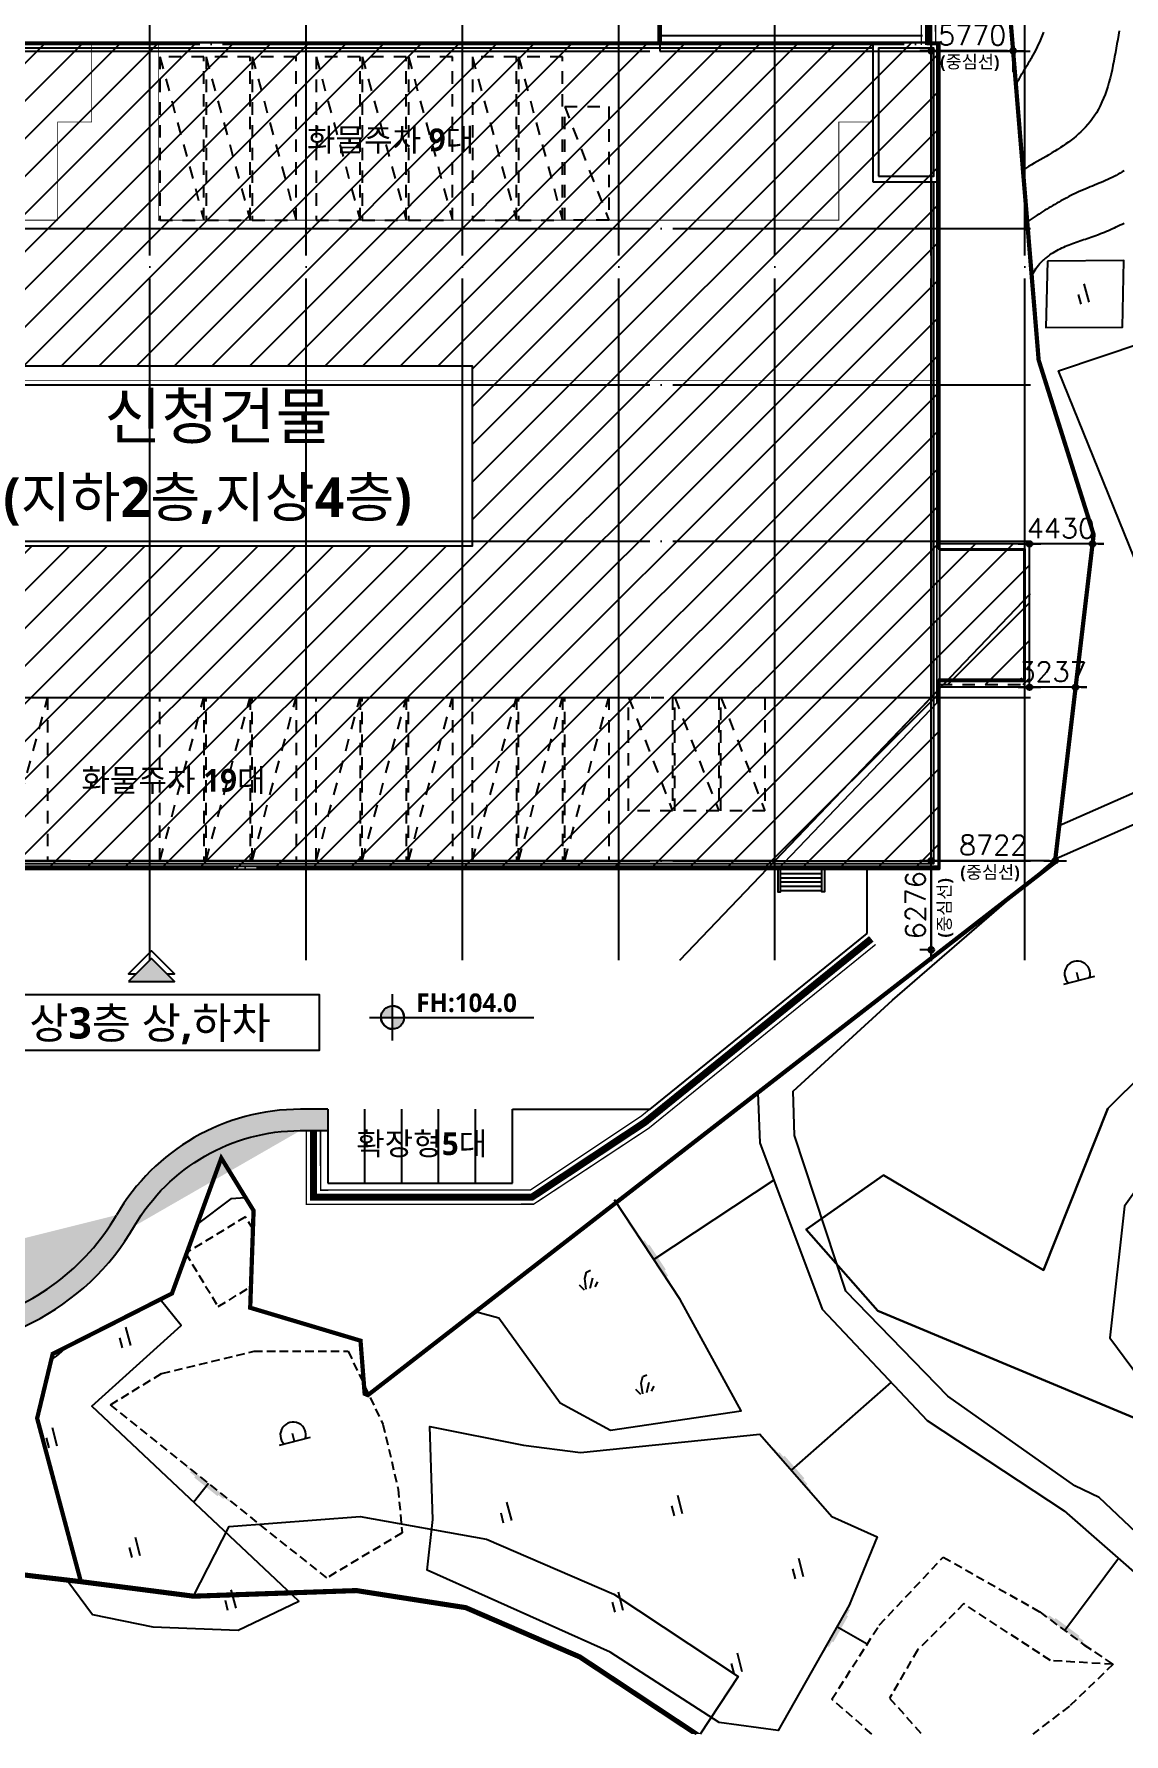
# Model space of a CAD drawing. Header units: millimetres. Extents: x 8000 to 190005487, y 8000 to 455456909.
# Drawn here: x 141507 to 218247, y 8000 to 127692 of the extents above; entities that cross this region are included whole.
import ezdxf
from ezdxf.enums import TextEntityAlignment as Align
from ezdxf.xclip import XClip

# ---------------------------------------------------------------- set-up
doc = ezdxf.new("R2010")
doc.units = ezdxf.units.MM
doc.header["$LTSCALE"] = 800
doc.header["$MEASUREMENT"] = 0
doc.header["$XCLIPFRAME"] = 0
doc.header["$PDSIZE"] = -10
for name, pattern in [('CEN', [62, 60, -1, 0, -1]), ('CENTER', [2, 1.25, -0.25, 0.25, -0.25]), ('DASHED', [3, 2, -1]), ('HID', [2, 1.1, -0.9]), ('HIDDEN', [0.375, 0.25, -0.125]), ('PHANTOM2', [31.75, 15.875, -3.175, 3.175, -3.175, 3.175, -3.175]), ('XREF_BASE$0$PHANTOM', [63.5, 31.75, -6.35, 6.35, -6.35, 6.35, -6.35]), ('XREF_BASE$0$PHANTOMX2', [5, 2.5, -0.5, 0.5, -0.5, 0.5, -0.5])]:
    doc.linetypes.add(name, pattern=pattern)
doc.layers.get('0').update_dxf_attribs({"linetype": 'CONTINUOUS'})
doc.layers.get('Defpoints').update_dxf_attribs({"color": 153, "linetype": 'CONTINUOUS'})
for name, color, linetype in [('1-1CON', 35, 'CONTINUOUS'), ('1-5CON', 30, 'CONTINUOUS'), ('1-HY', 8, 'CONTINUOUS'), ('1-SIM', 8, 'CONTINUOUS'), ('1-묘지', 4, 'CONTINUOUS'), ('1-비닐하우스', 7, 'HIDDEN'), ('1-비포장', 1, 'CONTINUOUS'), ('1-지적선', 3, 'CONTINUOUS'), ('2F', 5, 'HID'), ('A-ANNO-ENT', 1, 'CONTINUOUS'), ('A-ANNO-TEXT2', 3, 'CONTINUOUS'), ('CEN', 1, 'CEN'), ('COL', 2, 'CONTINUOUS'), ('LSMD_CONT_LDREG_41500', 1, 'CONTINUOUS'), ('NR', 7, 'CONTINUOUS'), ('rndur', 1, 'CONTINUOUS'), ('SYM', 7, 'CONTINUOUS'), ('TIT', 2, 'CONTINUOUS'), ('WID', 4, 'CONTINUOUS'), ('XREF_BASE$0$CE_PROPERTY LINE', 2, 'XREF_BASE$0$PHANTOM'), ('사업부지', 7, 'CONTINUOUS'), ('성토옹벽', 6, 'CONTINUOUS'), ('절토옹벽', 2, 'CONTINUOUS'), ('지상1층', 253, 'CONTINUOUS'), ('지상1층 평면도$0$A-PK', 6, 'CONTINUOUS'), ('지하2층외벽선', 6, 'CONTINUOUS')]:
    doc.layers.add(name, color=color, linetype=linetype)
for name, color, linetype, lineweight in [('A-MKXS-TEXT1', 3, 'CONTINUOUS', 25), ('CE_FH_TEXT', 130, 'CONTINUOUS', 20), ('XR-평면도$0$A-SSXM-STAIR', 7, 'CONTINUOUS', 25)]:
    doc.layers.add(name, color=color, linetype=linetype, lineweight=lineweight)
doc.styles.add('SH_대대리576', font='')
doc.styles.get("Standard").update_dxf_attribs({"font": 'SIMPLEX.shx'})
doc.styles.get('SH_대대리576').set_extended_font_data('NanumGothic', bold=True)
doc.dimstyles.new('SHP 600', dxfattribs={"dimscale": 400, "dimtxt": 3.5, "dimasz": 1, "dimexe": 2, "dimexo": 2, "dimgap": 1, "dimtad": 1, "dimdec": 0, "dimzin": 0, "dimdsep": 46, "dimtxsty": 'Standard', "dimblk": 'DIMDOT', "dimcen": 0.09, "dimclrt": 3, "dimadec": 0, "dimazin": 1, "dimtfac": 1, "dimtdec": 0, "dimtix": 1, "dimtmove": 2, "dimatfit": 0, "dimldrblk": 'DIMDOT', "dimfxl": 1, "dimtfillclr": 3, "dimtolj": 1, "dimtzin": 0, "dimarcsym": 0})

# ---------------------------------------------------------------- blocks, each defined once
blk = doc.blocks.new('A$C1BFD5BFA')
for points in [[(106530, 22900), (100200, 22900)], [(106530, 12809), (106530, 22900)], [(100200, 22500), (106130, 22500), (106130, 13209), (100200, 13209)], [(106530, 12809), (100200, 12809)]]:
    blk.add_lwpolyline(points)
at = {"layer": 'COL'}
for points in [[(0, 58200), (0, 0), (100200, 0), (100200, 12809)], [(100200, 22900), (100200, 58200), (0, 58200)], [(95500, 57800), (4700, 57800)], [(400, 48400), (400, 400), (99800, 400), (99800, 13209), (99800, 13209)], [(99800, 13209), (99800, 13209), (99800, 48400)], [(100200, 22900), (100200, 12809)]]:
    blk.add_lwpolyline(points, dxfattribs=at)
for points in [[(4700, 48400), (0, 48400), (0, 58200), (4700, 58200)], [(4300, 48800), (400, 48800), (400, 57800), (4300, 57800)], [(95500, 48400), (100200, 48400), (100200, 58200), (95500, 58200)], [(95900, 48800), (99800, 48800), (99800, 57800), (95900, 57800)]]:
    blk.add_lwpolyline(points, close=True, dxfattribs=at)
blk = doc.blocks.new('지상1층 평면도$0$_P대형')
at = {"layer": '지상1층 평면도$0$A-PK', "color": 6, "linetype": 'HID'}
blk.add_line((-150, -1500), (-3250, -13000), dxfattribs=at)
blk.add_lwpolyline([(-150, -1500), (-150, -13000), (-3250, -13000), (-3250, -1500)], close=True, dxfattribs=at)
blk = doc.blocks.new('A$C666166B5')
at = {"layer": '지상1층 평면도$0$A-PK', "linetype": 'HID'}
blk.add_line((0, 8000), (3100, 0), dxfattribs=at)
blk.add_lwpolyline([(3100, 8000), (3100, 0), (0, 0), (0, 8000), (3100, 8000)], dxfattribs=at)
blk = doc.blocks.new('DIMDOT')
at = {"color": 0}
blk.add_line((-2, 0), (2, 0), dxfattribs=at)
for radius in [0.5, 0.25]:
    blk.add_circle((0, 0), radius, dxfattribs=at)
blk = doc.blocks.new('*D43')
at = {"color": 0, "lineweight": -2}
for p, q in [((204643, 69488), (203872, 69488)), ((204672, 69088), (204672, 63612)), ((204643, 63212), (203872, 63212))]:
    blk.add_line(p, q, dxfattribs=at)
at = {"layer": 'Defpoints', "color": 0}
for p in [(205443, 69488), (204672, 63212), (205443, 63212)]:
    blk.add_point(p, dxfattribs=at)
at = {"color": 0, "linetype": 'ByBlock', "lineweight": -2, "xscale": 400, "yscale": 400, "zscale": 400}
for p, rotation in [((204672, 69488), 90), ((204672, 63212), 270)]:
    blk.add_blockref('DIMDOT', p, dxfattribs=dict(at, rotation=rotation))
at = {"color": 3, "insert": (203571, 66350), "char_height": 1400, "attachment_point": 5, "rotation": 90}
blk.add_mtext('\\A1;6276', dxfattribs=at)
blk = doc.blocks.new('*D44')
at = {"color": 0, "lineweight": -2}
for p, q in [((204672, 70288), (204672, 70288)), ((212994, 69488), (205072, 69488)), ((213394, 70288), (213394, 70288))]:
    blk.add_line(p, q, dxfattribs=at)
at = {"layer": 'Defpoints', "color": 0}
for p in [(204672, 69488), (204672, 69488), (213394, 69488)]:
    blk.add_point(p, dxfattribs=at)
at = {"color": 0, "linetype": 'ByBlock', "lineweight": -2, "xscale": 400, "yscale": 400, "zscale": 400, "rotation": 180}
blk.add_blockref('DIMDOT', (204672, 69488), dxfattribs=at)
at = {"color": 0, "linetype": 'ByBlock', "lineweight": -2, "xscale": 400, "yscale": 400, "zscale": 400}
blk.add_blockref('DIMDOT', (213394, 69488), dxfattribs=at)
at = {"color": 3, "insert": (209033, 70589), "char_height": 1400, "attachment_point": 5}
blk.add_mtext('\\A1;8722', dxfattribs=at)
blk = doc.blocks.new('*D45')
at = {"color": 0, "lineweight": -2}
for p, q in [((211199, 81694), (210799, 81694)), ((211599, 81694), (211599, 82494)), ((214836, 81694), (211599, 81694)), ((214836, 82494), (214836, 82494)), ((215236, 81694), (215636, 81694))]:
    blk.add_line(p, q, dxfattribs=at)
at = {"layer": 'Defpoints', "color": 0}
for p in [(211599, 81694), (214836, 81694), (211599, 80894)]:
    blk.add_point(p, dxfattribs=at)
at = {"color": 0, "linetype": 'ByBlock', "lineweight": -2, "xscale": 400, "yscale": 400, "zscale": 400}
blk.add_blockref('DIMDOT', (211599, 81694), dxfattribs=at)
at = {"color": 0, "linetype": 'ByBlock', "lineweight": -2, "xscale": 400, "yscale": 400, "zscale": 400, "rotation": 180}
blk.add_blockref('DIMDOT', (214836, 81694), dxfattribs=at)
at = {"color": 3, "insert": (213217, 82795), "char_height": 1400, "attachment_point": 5}
blk.add_mtext('\\A1;3237', dxfattribs=at)
blk = doc.blocks.new('*D46')
at = {"color": 0, "lineweight": -2}
for p, q in [((211599, 92589), (211599, 92589)), ((216029, 92589), (216029, 92589)), ((211199, 91789), (210799, 91789)), ((216029, 91789), (211599, 91789)), ((216429, 91789), (216829, 91789))]:
    blk.add_line(p, q, dxfattribs=at)
at = {"layer": 'Defpoints', "color": 0}
for p in [(211599, 91789), (211599, 91789), (216029, 91789)]:
    blk.add_point(p, dxfattribs=at)
at = {"color": 0, "linetype": 'ByBlock', "lineweight": -2, "xscale": 400, "yscale": 400, "zscale": 400}
blk.add_blockref('DIMDOT', (211599, 91789), dxfattribs=at)
at = {"color": 0, "linetype": 'ByBlock', "lineweight": -2, "xscale": 400, "yscale": 400, "zscale": 400, "rotation": 180}
blk.add_blockref('DIMDOT', (216029, 91789), dxfattribs=at)
at = {"color": 3, "insert": (213814, 92890), "char_height": 1400, "attachment_point": 5}
blk.add_mtext('\\A1;4430', dxfattribs=at)
blk = doc.blocks.new('*D47')
at = {"color": 0, "lineweight": -2}
for p, q in [((204672, 125029), (204672, 127304)), ((210442, 125029), (210442, 127304)), ((210042, 126504), (205072, 126504))]:
    blk.add_line(p, q, dxfattribs=at)
at = {"layer": 'Defpoints', "color": 0}
for p in [(204672, 126504), (204672, 124229), (210442, 124229)]:
    blk.add_point(p, dxfattribs=at)
at = {"color": 0, "linetype": 'ByBlock', "lineweight": -2, "xscale": 400, "yscale": 400, "zscale": 400, "rotation": 180}
blk.add_blockref('DIMDOT', (204672, 126504), dxfattribs=at)
at = {"color": 0, "linetype": 'ByBlock', "lineweight": -2, "xscale": 400, "yscale": 400, "zscale": 400}
blk.add_blockref('DIMDOT', (210442, 126504), dxfattribs=at)
at = {"color": 3, "insert": (207557, 127605), "char_height": 1400, "attachment_point": 5}
blk.add_mtext('\\A1;5770', dxfattribs=at)
blk = doc.blocks.new('*D48')
at = {"color": 0, "lineweight": -2}
for p, q in [((203872, 159210), (203872, 159210)), ((204672, 158810), (204672, 126904)), ((206147, 126504), (203872, 126504))]:
    blk.add_line(p, q, dxfattribs=at)
at = {"layer": 'Defpoints', "color": 0}
for p in [(204672, 159210), (204672, 126504), (206947, 126504)]:
    blk.add_point(p, dxfattribs=at)
at = {"color": 0, "linetype": 'ByBlock', "lineweight": -2, "xscale": 400, "yscale": 400, "zscale": 400}
for p, rotation in [((204672, 159210), 90), ((204672, 126504), 270)]:
    blk.add_blockref('DIMDOT', p, dxfattribs=dict(at, rotation=rotation))
at = {"color": 3, "insert": (203571, 142857), "char_height": 1400, "attachment_point": 5, "rotation": 90}
blk.add_mtext('\\A1;32706', dxfattribs=at)
blk = doc.blocks.new('levelsymbol')
at = {"layer": 'TIT', "ltscale": 10}
h = blk.add_hatch(color=4, dxfattribs=at)
h.paths.add_polyline_path([(-1500, 0), (0, 0), (0, 1500, 0.4142136)])
h.paths.add_polyline_path([(0, 0), (0, -1500, 0.4142136), (1500, 0)])
at = {"layer": 'TIT', "color": 4, "ltscale": 10}
for p, q in [((0, -3000), (0, 3000)), ((-3000, 0), (18319, 0))]:
    blk.add_line(p, q, dxfattribs=at)
blk.add_circle((0, 0), 1500, dxfattribs=at)
for start, end in [(0, 90), (180, 270)]:
    blk.add_arc((0, 0), 1500, start, end, dxfattribs=at)
blk = doc.blocks.new('A$C53055D6E')
at = {"layer": 'XREF_BASE$0$CE_PROPERTY LINE', "color": 8, "linetype": 'XREF_BASE$0$PHANTOMX2', "ltscale": 3, "flags": 128}
blk.add_lwpolyline([(24653, 158067), (15380, 151109), (8259, 149251), (3838, 149290), (748, 147602), (-6916, 147572), (-7299, 146160), (-1843, 125252), (436, 116516), (2171, 109870), (5326, 104706), (5798, 96717), (3940, 88655), (43, 76541), (81, 64279), (3722, 52297), (8342, 45951), (24954, 35648), (27528, 32946), (33205, 26984), (45785, 19196), (55262, 14961), (63842, 9900), (67943, 799), (71065, 403), (74495, 0), (71416, 11497), (72509, 16027), (80907, 20283), (84381, 29814), (86654, 26118), (86417, 19281), (94182, 16961), (94474, 13223), (94701, 13128), (143072, 50641), (145797, 73715), (141926, 86006), (137274, 142330), (130340, 137929), (128629, 139085), (122336, 140647), (114378, 141402), (105827, 145930), (90331, 146144), (69871, 143916), (58636, 140116), (56478, 144307), (45633, 153630)], close=True, dxfattribs=at)
at = {"layer": '절토옹벽', "color": 6, "linetype": 'ByBlock', "ltscale": 5, "const_width": 100, "flags": 128}
for points in [[(108412, 141361), (115499, 135586), (133652, 135597), (133667, 108197)], [(109044, 142136), (115855, 136587), (134651, 136597), (134667, 108197)], [(91367, 31757), (91369, 27568), (106141, 27577), (113948, 32781), (129838, 45656)], [(90367, 31756), (90370, 26568), (106370, 26577), (114477, 31926), (130451, 44866)]]:
    blk.add_lwpolyline(points, dxfattribs=at)
at = {"layer": '절토옹벽', "color": 6, "linetype": 'DASHED', "ltscale": 4000, "const_width": 500, "flags": 128}
for points in [[(108728, 141748), (115677, 136086), (134151, 136097), (134167, 108197)], [(90867, 31757), (90869, 27068), (106256, 27077), (114213, 32354), (130145, 45261)]]:
    blk.add_lwpolyline(points, dxfattribs=at)
blk = doc.blocks.new('A$C33E82F04')
at = {"layer": '1-묘지', "color": 8, "linetype": 'Continuous'}
for p, q in [((1.5, 0), (0, 0)), ((0.75, 0), (0.75, 0.38))]:
    blk.add_line(p, q, dxfattribs=at)
blk.add_arc((0.756, 0.318), 0.6, 328.02653, 211.97347, dxfattribs=at)
blk = doc.blocks.new('A$C39EA40FB')
at = {"layer": '1-SIM', "color": 8}
for p, q in [((0.48, 0.777), (0.686, 0.812)), ((0, 0.286), (0.172, 0)), ((0.274, 0), (0.332, 0.503)), ((0.332, 0.503), (0.48, 0.777)), ((0.469, 0), (0.709, 0.446)), ((0.709, 0.011), (0.88, 0.206))]:
    blk.add_line(p, q, dxfattribs=at)
blk = doc.blocks.new('A$C0C523BD5')
at = {"layer": '1-SIM', "color": 8}
for p, q in [((0.394, 0.892), (0.394, 0)), ((0, 0.48), (0, 0))]:
    blk.add_line(p, q, dxfattribs=at)
blk = doc.blocks.new('G$C940A8A8A')
at = {"layer": 'LSMD_CONT_LDREG_41500', "color": 1, "linetype": 'Continuous', "const_width": 300, "flags": 128}
blk.add_lwpolyline([(49785, 2647), (52706, 1476), (55923, 220), (55847, 12122), (58048, 16229), (67249, 18227), (73017, 26572), (74283, 22422), (72327, 15866), (79255, 11660), (78594, 7970), (78790, 7821), (135065, 31905), (143528, 53543), (142885, 66413), (152606, 122087)], dxfattribs=at)
blk = doc.blocks.new('123123')
at = {"layer": '1-1CON', "color": 8, "linetype": 'Continuous'}
for points, elevation in [([(81692, -34765), (81722, -34699), (81767, -34605), (81814, -34512), (81862, -34420), (81911, -34328), (81961, -34236), (82012, -34145), (82064, -34054), (82116, -33964), (82170, -33874), (82223, -33784), (82278, -33695), (82332, -33605), (82387, -33516), (82442, -33427), (82496, -33337), (82551, -33248), (82605, -33159), (82659, -33069), (82712, -32979), (82765, -32889), (82817, -32799), (82993, -32489), (83158, -32174), (83269, -31949), (83375, -31721), (83477, -31492), (83575, -31261), (83669, -31028)], 94000), ([(89317, -40777), (89181, -40865), (89042, -40950), (88900, -41032), (88756, -41110), (88610, -41186), (88463, -41260), (88313, -41331), (88162, -41401), (88010, -41469), (87857, -41536), (87702, -41601), (87548, -41666), (87392, -41730), (87237, -41794), (87081, -41858), (86925, -41922), (86770, -41986), (86615, -42051), (86461, -42117), (86157, -42250), (85858, -42389), (85710, -42460), (85564, -42532), (85418, -42605), (85274, -42679), (85130, -42754), (84987, -42831), (84845, -42909), (84703, -42988), (84562, -43067), (84422, -43148), (84283, -43230), (84144, -43313), (84005, -43397), (83867, -43481), (83730, -43567), (83592, -43653), (83455, -43740), (83319, -43828), (83182, -43916), (83046, -44005), (82910, -44094), (82769, -44187), (82628, -44281), (82623, -44285), (82618, -44288), (82613, -44292), (82608, -44295), (82603, -44299), (82597, -44302), (82592, -44305), (82587, -44309), (82582, -44312), (82577, -44316), (82572, -44319), (82567, -44323), (82562, -44326), (82557, -44330), (82552, -44333), (82547, -44337), (82542, -44341), (82537, -44344), (82532, -44348), (82528, -44352), (82523, -44355), (82486, -44384)], 96000), ([(82800, -48188), (82838, -48113), (82903, -47993), (82971, -47876), (83042, -47761), (83117, -47649), (83196, -47540), (83278, -47435), (83365, -47332), (83477, -47212), (83595, -47097), (83616, -47077), (83637, -47057), (83658, -47038), (83680, -47018), (83702, -46999), (83724, -46979), (83746, -46960), (83768, -46941), (83791, -46922), (83814, -46904), (83837, -46885), (83860, -46867), (83883, -46849), (83906, -46831), (83929, -46813), (83953, -46796), (83976, -46778), (84000, -46761), (84024, -46744), (84048, -46727), (84072, -46710), (84208, -46617), (84346, -46529), (84461, -46459), (84578, -46393), (84696, -46329), (84816, -46269), (84937, -46210), (85059, -46154), (85183, -46100), (85307, -46048), (85432, -45998), (85558, -45949), (85685, -45901), (85813, -45855), (85941, -45810), (86069, -45765), (86197, -45721), (86326, -45677), (86455, -45633), (86584, -45590), (86712, -45546), (86841, -45502), (86969, -45458), (87240, -45361), (87509, -45261), (87651, -45207), (87791, -45151), (87932, -45095), (88071, -45037), (88210, -44978), (88349, -44918), (88487, -44856), (88624, -44794), (88761, -44730), (88897, -44665), (89033, -44600), (89168, -44532), (89303, -44464)], 97000)]:
    blk.add_lwpolyline(points, dxfattribs=dict(at, elevation=elevation))
at = {"layer": '1-5CON', "color": 8, "linetype": 'Continuous', "elevation": 95000}
blk.add_lwpolyline([(88967, -30921), (88913, -31228), (88860, -31535), (88807, -31842), (88754, -32150), (88700, -32457), (88644, -32764), (88586, -33068), (88526, -33371), (88462, -33672), (88394, -33970), (88321, -34265), (88243, -34556), (88160, -34842), (88069, -35125), (87972, -35402), (87867, -35674), (87753, -35939), (87631, -36199), (87499, -36451), (87357, -36696), (87204, -36933), (86912, -37341), (86582, -37720), (86430, -37882), (86272, -38038), (86108, -38190), (85938, -38338), (85763, -38482), (85583, -38623), (85399, -38760), (85210, -38894), (85018, -39025), (84823, -39154), (84625, -39281), (84424, -39406), (84221, -39529), (84017, -39651), (83811, -39772), (83605, -39892), (83398, -40012), (83191, -40132), (82985, -40251), (82779, -40371), (82574, -40492), (82356, -40623), (82184, -40728)], dxfattribs=at)
at = {"layer": '1-HY'}
for points in [[(95410, -42154), (101588, -27808), (111365, -27396), (113947, -34923), (110304, -45298), (106388, -57406), (104403, -66238), (103357, -71456), (92138, -73223), (84689, -54868), (90630, -52869), (90390, -44825)], [(83928, -47142), (83803, -51808), (89192, -51799), (89294, -47091)], [(53119, -145075), (40251, -139310), (40652, -135752), (40420, -129184), (47025, -130519), (51046, -131017), (63653, -129735), (68742, -135534), (71929, -136958), (69946, -141779), (64961, -150608), (60789, -150042)]]:
    blk.add_lwpolyline(points, close=True, dxfattribs=at)
at = {"layer": '1-HY', "color": 8}
blk.add_lwpolyline([(117787, -110555), (117787, -110555), (107115, -104637), (96137, -104162), (89344, -113671), (88303, -122954), (92415, -128493), (103239, -118669), (110683, -117476), (115268, -118575), (117589, -116067)], close=True, dxfattribs=at)
blk.add_lwpolyline([(27455, -113085), (26411, -113170), (24046, -114954)], dxfattribs=at)
at = {"layer": '1-HY'}
for points in [[(43650, -121103), (45292, -121538), (49613, -127535), (53142, -129463), (62350, -128103), (58052, -120244), (53420, -113227)], [(14867, -139998), (16677, -142433), (20940, -143298), (26927, -143527), (31201, -141496), (16636, -127759), (22932, -122082), (21439, -120251)], [(14907, -123561), (14133, -124248), (13777, -124469)]]:
    blk.add_lwpolyline(points, dxfattribs=at)
at = {"layer": '1-묘지', "color": 8, "linetype": 'HIDDEN', "ltscale": 3}
for points in [[(38201, -133599), (38479, -136687), (33180, -139859), (17948, -127663), (21568, -125452), (28058, -123889), (34677, -123893), (37126, -129027)], [(80025, -153001), (77704, -153815), (73790, -152807), (68737, -148397), (72073, -143184), (76575, -138390), (83374, -142253), (86485, -144566), (88532, -145938), (85461, -148888)]]:
    blk.add_lwpolyline(points, close=True, dxfattribs=at)
blk.add_lwpolyline([(88532, -145938), (84120, -145674), (78025, -141668), (74755, -144943), (72803, -148313), (77704, -153815)], dxfattribs=at)
at = {"layer": '1-비닐하우스', "color": 8, "ltscale": 3}
blk.add_lwpolyline([(27975, -115287), (27457, -114434), (23240, -116997), (25525, -120757), (27834, -119354)], dxfattribs=at)
at = {"layer": '1-비포장', "color": 8, "linetype": 'Continuous'}
for points in [[(63524, -105691), (63668, -109215), (68042, -120936), (75445, -128774), (85101, -135138), (91148, -140446)], [(93205, -139550), (87545, -134189), (85835, -133363), (76896, -127054), (69729, -119669), (66110, -108713), (66008, -105595), (73015, -99178), (84532, -89199), (93795, -85116)], [(94002, -82831), (84738, -86909)]]:
    blk.add_lwpolyline(points, dxfattribs=at)
at = {"layer": '1-지적선', "color": 8}
for points in [[(189623, -58719, 0), (171850, -66474, 0), (137917, -69468, 0), (184120, -124881, 0), (168896, -135093, 0), (162899, -129019, 0), (158053, -127230, 0), (126244, -144914, 0), (112162, -119349, 0), (116222, -106823, 0), (107918, -100547, 0), (101606, -99253, 0), (93247, -101770, 0), (88169, -106796, 0), (83634, -118176, 0), (72371, -111504, 0), (66924, -115335, 0), (71982, -121051, 0), (93734, -130126, 0), (114783, -142524, 0), (78073, -156205, 0), (59383, -150963, 0)], [(93734, -130126, 0), (71982, -121051, 0), (66924, -115335, 0), (72371, -111504, 0), (83634, -118176, 0), (88169, -106796, 0), (93247, -101770, 0), (101606, -99253, 0), (107918, -100547, 0), (116222, -106823, 0), (112162, -119349, 0), (107912, -119134, 0), (101889, -120930, 0), (98533, -126813, 0), (93734, -130126, 0)], [(23798, -141138, 0), (26293, -136231, 0), (35526, -135531, 0), (44421, -137125, 0), (53384, -140999, 0), (62135, -146788, 0), (59383, -150963, 0), (50996, -145415, 0), (42966, -141944, 0), (35264, -140743, 0), (23798, -141138, 0)]]:
    blk.add_polyline3d(points, dxfattribs=at)
at = {"layer": 'NR', "color": 8, "linetype": 'Continuous'}
for p, q in [((64655, -111860), (56201, -117440)), ((72904, -126084), (65868, -132259)), ((23798, -134513), (24855, -133193)), ((88913, -138484), (85136, -143563)), ((71219, -144518), (69081, -143311))]:
    blk.add_line(p, q, dxfattribs=at)
for points in [[(57276, -119068), (55127, -115813), (57363, -119010), (55215, -115755)], [(57115, -118634), (55463, -116131), (57203, -118576), (55550, -116073)], [(56955, -118201), (55798, -116448), (57043, -118143), (55886, -116390)], [(67154, -133725), (64582, -130793), (67233, -133655), (64661, -130724)], [(66936, -133317), (64958, -131062), (67015, -133248), (65036, -130993)], [(66718, -132910), (65333, -131331), (66797, -132841), (65412, -131262)], [(23333, -131974), (26377, -134412), (23267, -132056), (26311, -134494)], [(23618, -132338), (25960, -134213), (23553, -132420), (25894, -134295)], [(23904, -132701), (25543, -134013), (23838, -132783), (25477, -134095)], [(68122, -145009), (70039, -141613), (68213, -145061), (70131, -141665)], [(68435, -144669), (69910, -142056), (68526, -144720), (70001, -142108)], [(86701, -144726), (83571, -142399), (86763, -144642), (83634, -142315)], [(68747, -144329), (69780, -142500), (68839, -144380), (69871, -142552)], [(86402, -144374), (83995, -142583), (86465, -144289), (84058, -142499)], [(86104, -144021), (84419, -142768), (86166, -143936), (84481, -142683)]]:
    blk.add_solid(points, dxfattribs=at)
at = {"layer": 'rndur', "linetype": 'PHANTOM2', "ltscale": 2, "const_width": 360, "flags": 128}
blk.add_lwpolyline([(206883, -157310), (202971, -156085), (192523, -138055), (192037, -134393), (187653, -139214), (180694, -143462), (173737, -143509), (161354, -148904), (157725, -144242), (154816, -136784), (158050, -127241), (126239, -144923), (122996, -147375), (114777, -142533), (78067, -156212), (59378, -150969), (50990, -145420), (42961, -141949), (35259, -140747), (23792, -141142), (15855, -140119), (12425, -139716), (9303, -139321), (5202, -130219), (-3377, -125158), (-12855, -120922), (-25433, -113134), (-31110, -107172), (-33684, -104469), (-50296, -94166), (-54916, -87820), (-58556, -75838), (-58594, -63575), (-54697, -51462), (-52838, -43399), (-53310, -35411), (-56465, -30247), (-58199, -23603), (-65933, 6044), (-65550, 7455), (-83110, 7388), (-99556, 7405), (-100789, 7832), (-83513, -58384), (-91570, -60086), (-90952, -159807)], dxfattribs=at)
at = {"layer": 'rndur', "linetype": 'PHANTOM2', "ltscale": 2, "flags": 128}
blk.add_lwpolyline([(206883, -157310), (202971, -156085), (192523, -138055), (192037, -134393), (187653, -139214), (180694, -143462), (173737, -143509), (161354, -148904), (157725, -144242), (154816, -136784), (158050, -127241), (126239, -144923), (122996, -147375), (114777, -142533), (78067, -156212), (59378, -150969), (50990, -145420), (42961, -141949), (35259, -140747), (23792, -141142), (15855, -140119), (12425, -139716), (9303, -139321), (5202, -130219), (-3377, -125158), (-12855, -120922), (-25433, -113134), (-31110, -107172), (-33684, -104469), (-50296, -94166), (-54916, -87820), (-58556, -75838), (-58594, -63575), (-54697, -51462), (-52838, -43399), (-53310, -35411), (-56465, -30247), (-58199, -23603), (-65933, 6044), (-65550, 7455), (-83110, 7388), (-99556, 7405), (-100789, 7832), (-83513, -58384), (-91570, -60086), (-90952, -159807)], dxfattribs=at)
at = {"rotation": 14.62512504690287}
blk.add_blockref('G$C940A8A8A', (-38193, -154447), dxfattribs=at)
at = {"layer": '1-SIM', "xscale": 1500, "yscale": 1500, "zscale": 1500, "rotation": 14.62512501046145}
for name, p in [('A$C0C523BD5', (86252, -50183)), ('A$C39EA40FB', (51049, -119636)), ('A$C0C523BD5', (18775, -123645)), ('A$C39EA40FB', (55021, -126988)), ('A$C0C523BD5', (13607, -130698)), ('A$C0C523BD5', (57633, -135480)), ('A$C0C523BD5', (45603, -135969)), ('A$C0C523BD5', (19441, -138422)), ('A$C0C523BD5', (66144, -139909)), ('A$C0C523BD5', (26196, -142128)), ('A$C0C523BD5', (53451, -142271)), ('A$C0C523BD5', (61832, -146584))]:
    blk.add_blockref(name, p, dxfattribs=at)
at = {"layer": '1-묘지', "xscale": 1500, "yscale": 1500, "zscale": 1500, "rotation": 14.62512501046145}
for p in [(85040, -98071), (29825, -130532)]:
    blk.add_blockref('A$C33E82F04', p, dxfattribs=at)

msp = doc.modelspace()

# ---------------------------------------------------------------- hatches: boundary and pattern name
at = {"layer": '2F', "linetype": 'ByBlock'}
h = msp.add_hatch(dxfattribs=at)
h.set_pattern_fill('ANSI31', color=256, scale=15000)
h.set_pattern_definition([(45, (-2584541.3, 1388298.8), (-1325.8252, 1325.8252), [])])
h.paths.add_polyline_path([(105076.7, 127089.3), (105076.7, 68889.3), (205276.7, 68889.3), (205276.7, 81889.3), (211598.8, 81889.3), (211598.8, 91789.3), (205276.7, 91789.3), (205276.7, 127089.3)])
h.paths.add_polyline_path([(137970.5, 91661.9), (172382.8, 91661.9), (172382.8, 104316.6), (137970.5, 104316.6)], flags=16)
at = {"layer": 'A-ANNO-ENT'}
msp.add_hatch(color=256, dxfattribs=at).paths.add_polyline_path([(151404.5, 60985), (148164.5, 60985), (149784.5, 62605)])
at = {"layer": '사업부지', "linetype": 'Continuous', "ltscale": 10}
h = msp.add_hatch(dxfattribs=at)
h.set_pattern_fill('AR-HBONE', color=8, scale=100, angle=14.625125, style=0)
h.set_pattern_definition([(59.62512505, (-197505235.8, -418325729.87), (-142.83199963, 547.356392), [1200, -400]), (149.62512505, (-197505033.53, -418325384.78), (-142.83199963, 547.356392), [1200, -400])])
edge = h.paths.add_edge_path()
edge.add_arc((69656.1, 120961.3), 8500, 12.089525, 71.410291, ccw=False)
edge.add_arc((69656.1, 120961.3), 8500, 359.999998, 12.089525, ccw=False)
edge.add_line((78156.1, 120961.3), (78156.1, 82684.9))
edge.add_arc((107656.1, 82684.9), 29500, 179.999998, 238.204007)
edge.add_line((92112.7, 57611.9), (124240, 37695.3))
edge.add_arc((133460.7, 52569), 17500, 238.204012, 296.889284)
edge.add_arc((133460.7, 52569), 17500, 296.889284, 329.811311)
edge.add_arc((160256.3, 36980.7), 13500, 89.999998, 149.811311, ccw=False)
edge.add_line((160256.3, 50480.7), (162177.1, 50480.7))
edge.add_line((162177.1, 50480.7), (162177.1, 51980.7))
edge.add_line((162177.1, 51980.7), (160256.3, 51980.7))
edge.add_arc((160256.3, 36980.7), 15000, 89.999998, 149.811311)
edge.add_arc((133460.7, 52569), 16000, 296.889284, 329.811311, ccw=False)
edge.add_arc((133460.7, 52569), 16000, 238.204012, 296.889284, ccw=False)
edge.add_line((125030.3, 38970.2), (92903, 58886.8))
edge.add_arc((107656.1, 82684.9), 28000, 179.999998, 238.204007, ccw=False)
edge.add_line((79656.1, 82684.9), (79656.1, 120961.3))
edge.add_arc((69656.1, 120961.3), 10000, 359.999999, 12.089525)
edge.add_arc((69656.1, 120961.3), 10000, 12.089525, 76.961351)
edge.add_line((71912.2, 130703.5), (72365.8, 129017.8))

# ---------------------------------------------------------------- linework, layer by layer
for p, q in [((185472.1, 127088.1), (185472.1, 141988.1)), ((185672.1, 127088.1), (185672.1, 142188.1)), ((200176.7, 64355.2), (200176.7, 68889.3))]:
    msp.add_line(p, q)
at = {"color": 5}
msp.add_line((185672.1, 127588.1), (204072.1, 127588.1), dxfattribs=at)
for points in [[(137970.5, 91661.9), (172382.8, 91661.9), (172382.8, 104316.6), (137970.5, 104316.6)], [(137840.6, 60068.9), (161583, 60068.9), (161583, 56123.3), (137840.6, 56123.3)]]:
    msp.add_lwpolyline(points, close=True)
at = {"layer": '2F'}
msp.add_lwpolyline([(105076.7, 127089.3), (105076.7, 68889.3), (205276.7, 68889.3), (205276.7, 81889.3), (211598.8, 81889.3), (211598.8, 91789.3), (205276.7, 91789.3), (205276.7, 127089.3)], close=True, dxfattribs=at)
at = {"layer": 'A-ANNO-ENT'}
msp.add_lwpolyline([(150864.5, 61525), (151404.5, 61525), (149784.5, 63145), (148164.5, 61525), (148704.5, 61525)], dxfattribs=at)
msp.add_lwpolyline([(148164.5, 60985), (151404.5, 60985), (149784.5, 62605)], close=True, dxfattribs=at)
at = {"layer": 'CE_FH_TEXT', "linetype": 'CENTER', "const_width": 53.3}
msp.add_lwpolyline([(89668.8, 109484.8), (97268.8, 109484.8), (97268.8, 106184.8), (105068.8, 106184.8), (105068.8, 103284.8), (205068.8, 103284.8), (205068.8, 127084.8), (200568.8, 127084.8), (200568.8, 121504.8), (198168.8, 121504.8), (198168.8, 114584.8), (150268.8, 114584.8), (150268.8, 127084.8), (145568.8, 127084.8), (145568.8, 121504.8), (143168.8, 121504.8), (143168.8, 114584.8), (112168.8, 114584.8), (112168.8, 121504.8), (109768.8, 121504.8), (109768.8, 127084.8), (105068.8, 127084.8), (105068.8, 123884.8), (89668.8, 123884.8)], close=True, dxfattribs=at)
at = {"layer": 'CEN'}
for p, q in [((149672.1, 62488.1), (149672.1, 195988.1)), ((160672.1, 62488.1), (160672.1, 195988.1)), ((171672.1, 62488.1), (171672.1, 195988.1)), ((182672.1, 62488.1), (182672.1, 195988.1)), ((193672.1, 62488.1), (193672.1, 195988.1)), ((204672.1, 62488.1), (204672.1, 195988.1)), ((211272.1, 62488.1), (211272.1, 195988.1)), ((105172.1, 126988.1), (205172.1, 126988.1)), ((37672.1, 126488.1), (211647.1, 126488.1)), ((37672.1, 113988.1), (211672.1, 113988.1)), ((37672.1, 102988.1), (211672.1, 102988.1)), ((37672.1, 91988.1), (211672.1, 91988.1)), ((186976.5, 62488.1), (211672.1, 88306.3)), ((37672.1, 80988.1), (211672.1, 80988.1)), ((37672.1, 69488.1), (211672.1, 69488.1))]:
    msp.add_line(p, q, dxfattribs=at)
for points in [[(90072.1, 154288.1), (138672.1, 154288.1), (138672.1, 141788.1), (185572.1, 141788.1), (185572.1, 126488.1), (204672.1, 126488.1), (204672.1, 126488.1), (204672.1, 126488.1), (204672.1, 80988.1), (193672.1, 69488.1), (105672.1, 69488.1), (105672.1, 69488.1), (105672.1, 69488.1), (105672.1, 80438.1), (105172.1, 80438.1), (105172.1, 80888.1), (90072.1, 80888.1)], [(105172.1, 126988.1), (205172.1, 126988.1), (205172.1, 91438.1), (211272.1, 91438.1), (211272.1, 82238.1), (205172.1, 82238.1), (205172.1, 68988.1), (105172.1, 68988.1)]]:
    msp.add_lwpolyline(points, close=True, dxfattribs=at)
at = {"layer": 'WID'}
for p, q in [((184895.7, 51988.1), (200176.7, 64355.2)), ((162193.1, 51988.1), (160272.3, 51988.1)), ((162193.1, 51988.1), (162193.1, 46788.1)), ((164793.1, 46788.1), (164793.1, 51988.1)), ((167393.1, 46788.1), (167393.1, 51988.1)), ((169993.1, 46788.1), (169993.1, 51988.1)), ((172593.1, 46788.1), (172593.1, 51988.1)), ((175193.1, 46788.1), (175193.1, 51988.1)), ((175193.1, 51988.1), (184895.7, 51988.1)), ((162193.1, 46788.1), (175193.1, 46788.1))]:
    msp.add_line(p, q, dxfattribs=at)
for centre, radius, start, end in [((160272.3, 36988.1), 15000, 90, 149.811319), ((133476.7, 52576.4), 16000, 238.204009, 329.811319)]:
    msp.add_arc(centre, radius, start, end, dxfattribs=at)
at = {"layer": 'XR-평면도$0$A-SSXM-STAIR'}
for p, q in [((194072.1, 68588.1), (196972.1, 68588.1)), ((194072.1, 68288.1), (196972.1, 68288.1)), ((194072.1, 67988.1), (196972.1, 67988.1)), ((194072.1, 67688.1), (196972.1, 67688.1)), ((194072.1, 67388.1), (196972.1, 67388.1))]:
    msp.add_line(p, q, dxfattribs=at)
for points in [[(193872.1, 68888.1), (193872.1, 67288.1), (194072.1, 67288.1), (194072.1, 67288.1), (194072.1, 68888.1)], [(197172.1, 68888.1), (197172.1, 67288.1), (197172.1, 67288.1), (196972.1, 67288.1), (196972.1, 68888.1), (197172.1, 68888.1)]]:
    msp.add_lwpolyline(points, dxfattribs=at)
at = {"layer": '사업부지', "color": 8, "linetype": 'Continuous', "ltscale": 10, "flags": 128}
msp.add_lwpolyline([(72365.8, 129017.8, -0.2647752), (77967.6, 122741.5, -0.05279949), (78156.1, 120961.3), (78156.1, 82684.9, 0.2595675), (92112.7, 57611.9), (124240, 37695.3, 0.26181011), (141375.4, 36961.1, 0.14464574), (148587.2, 43769.2, -0.26706697), (160256.3, 50480.7), (162177.1, 50480.7)], format="xyb", dxfattribs=at)
at = {"layer": '지상1층'}
msp.add_lwpolyline([(89668.8, 80384.8), (89668.8, 106984.8), (97068.8, 106984.8), (97068.8, 109884.8), (102768.8, 109884.8), (102768.8, 114784.8), (94868.8, 114784.8), (94868.8, 123884.8), (105268.8, 123884.8), (105268.8, 127084.8), (109768.8, 127084.8), (205268.8, 127084.8), (205268.8, 69084.8), (105268.8, 69084.8), (105268.8, 75984.8), (102768.8, 75984.8), (102768.8, 80384.8)], close=True, dxfattribs=at)
at = {"layer": '지하2층외벽선', "linetype": 'HID', "const_width": 100}
msp.add_lwpolyline([(194072.1, 69088.1), (105272.1, 69088.1), (105272.1, 78588.1), (89672.1, 78588.1), (89672.1, 154688.1), (144868.8, 154688.1), (144868.8, 142188.1), (185672.1, 142188.1), (185672.1, 127088.1), (205072.1, 127088.1), (205072.1, 80588.1), (194072.1, 69088.1)], dxfattribs=at)

# ---------------------------------------------------------------- block references
ref = msp.add_blockref('123123', (128944.9, 158844.9))
XClip(ref).set_block_clipping_path([(-120944.9433038561, -150844.9393511166), (163055.0566959581, 70755.0606488834)])
for name, p in [('A$C1BFD5BFA', (105068.8, 68884.8)), ('A$C666166B5', (178868.8, 114584.8)), ('A$C666166B5', (183368.8, 72988.1)), ('A$C666166B5', (186618.8, 72988.1)), ('A$C666166B5', (189868.8, 72988.1))]:
    msp.add_blockref(name, p)
at = {"layer": 'SYM', "xscale": 0.5430302937825521, "yscale": 0.5430302937825521, "zscale": 0.5430302937825521}
msp.add_blockref('levelsymbol', (166755.7, 58453.7), dxfattribs=at)
at = {"layer": '성토옹벽', "linetype": 'ByBlock'}
msp.add_blockref('A$C53055D6E', (70312.8, 18724.5), dxfattribs=at)
at = {"layer": '지상1층 평면도$0$A-PK', "xscale": -1}
for p in [(150218.8, 127584.8), (153468.8, 127584.8), (156718.8, 127584.8), (161218.8, 127584.8), (164468.8, 127584.8), (167718.8, 127584.8), (172218.8, 127584.8), (175468.8, 127584.8)]:
    msp.add_blockref('지상1층 평면도$0$_P대형', p, dxfattribs=at)
at = {"layer": '지상1층 평면도$0$A-PK', "rotation": 180}
for p in [(139218.8, 67988.1), (150218.8, 67988.1), (153468.8, 67988.1), (156718.8, 67988.1), (161218.8, 67988.1), (164468.8, 67988.1), (167718.8, 67988.1), (172218.8, 67988.1), (175468.8, 67988.1), (178718.8, 67988.1)]:
    msp.add_blockref('지상1층 평면도$0$_P대형', p, dxfattribs=at)

# ---------------------------------------------------------------- texts
at = {"layer": 'A-ANNO-TEXT2', "style": 'SH_대대리576'}
for s, height, p in [('(중심선)', 900, (205297, 125285.2)), ('신청건물', 3200, (146458.5, 99189.1)), ('(지하2층,지상4층)', 2800, (139340.5, 93689.4)), ('(중심선)', 900, (206723.8, 68230.9)), ('지상3층 상,하차', 2200, (138414.4, 56960.4))]:
    msp.add_text(s, height=height, dxfattribs=at).set_placement(p)
msp.add_text('(중심선)', height=900, rotation=90, dxfattribs=at).set_placement((206043.3, 64075.8))
at = {"layer": 'A-MKXS-TEXT1', "style": 'SH_대대리576'}
for s, p in [('화물주차 9대', (166611.3, 120243.9)), ('화물주차 19대', (151324, 75147.3)), ('확장형5대', (168801.4, 49561.6))]:
    msp.add_text(s, height=1600, dxfattribs=at).set_placement(p, align=Align.MIDDLE_CENTER)
at = {"layer": 'SYM', "color": 240, "style": 'SH_대대리576'}
msp.add_text('FH:104.0', height=1303.27, dxfattribs=at).set_placement((168421.5, 58835.3))

# ---------------------------------------------------------------- dimensions: what is measured, and where the dimension line sits
for base, p1, p2, picture, middle in [((204672.1, 126504.2), (204672.1, 159210), (206947.2, 126504.2), '*D48', (203571.2, 142857.1)), ((204672.1, 63212.2), (205443, 69488.1), (205443, 63212.2), '*D43', (203571.2, 66350.1))]:
    dim = msp.add_linear_dim(base=base, p1=p1, p2=p2, angle=90, dimstyle='SHP 600')
    dim.commit()
    dim.dimension.update_dxf_attribs({"geometry": picture, "text_midpoint": middle})
for base, p1, p2, picture, middle in [((204672.1, 126504.2), (210442.4, 124229.1), (204672.1, 124229.1), '*D47', (207557.2, 127605.1)), ((211598.8, 91789.3), (216028.6, 91789.3), (211598.8, 91789.3), '*D46', (213813.7, 92890.2)), ((211598.8, 81693.8), (214836.1, 81693.8), (211598.8, 80893.8), '*D45', (213217.5, 82794.7)), ((204672.1, 69488.1), (213394.5, 69488.1), (204672.1, 69488.1), '*D44', (209033.3, 70589))]:
    dim = msp.add_linear_dim(base=base, p1=p1, p2=p2, dimstyle='SHP 600')
    dim.commit()
    dim.dimension.update_dxf_attribs({"geometry": picture, "text_midpoint": middle})

doc.saveas('drawing.dxf')
